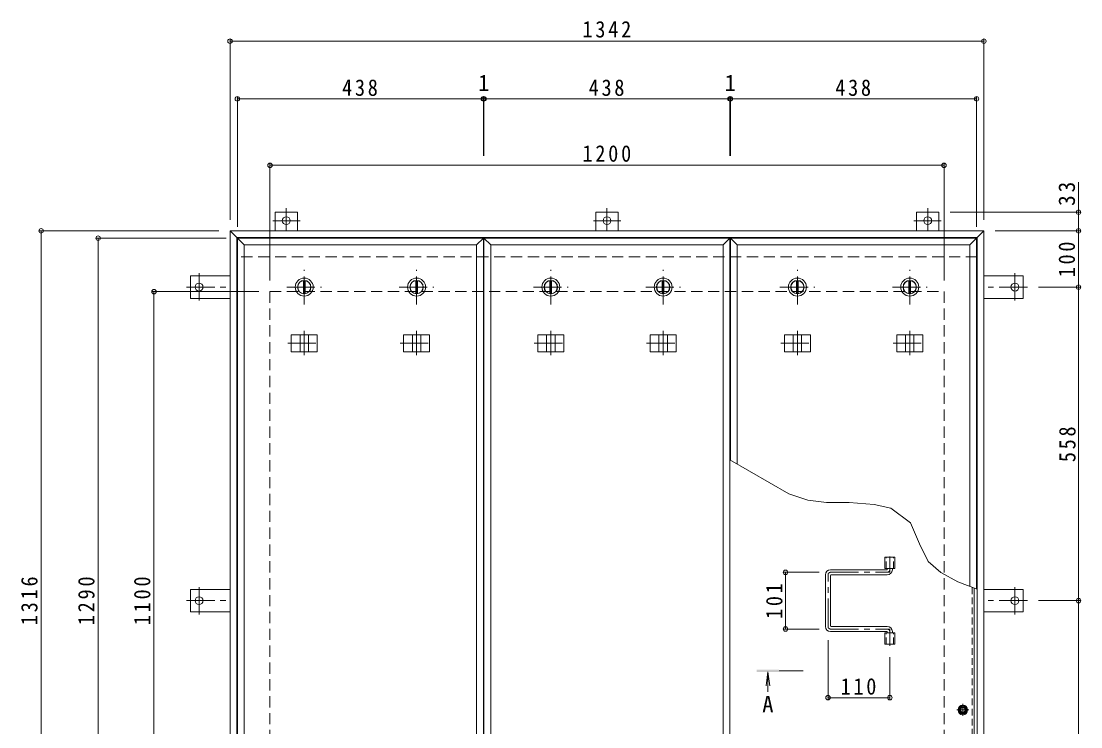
# Model space of a CAD drawing. Units: millimetres on the paper, enlarged 2 times, with parts at other scales. Extents: x -524 to 544, y -392 to 382.
# Drawn here: x -500.8 to -123.6, y 51.3 to 302.4 of the extents above; entities that cross this region are included whole.
import ezdxf
from ezdxf.enums import TextEntityAlignment as Align

# ---------------------------------------------------------------- set-up
doc = ezdxf.new("R2010")
doc.units = ezdxf.units.MM
doc.header["$LTSCALE"] = 2
doc.header["$PDMODE"] = 32
doc.header["$PDSIZE"] = 1.6
for name, pattern in [('CHAIN1', [8, 5, -1, 1, -1]), ('DASHED1', [1.8, 1.2, -0.6]), ('DASHED2', [3, 2, -1])]:
    doc.linetypes.add(name, pattern=pattern)
for name, color, linetype, lineweight in [('0-1_躯体', 2, 'DASHED2', 9), ('0-2_仕上', 4, 'Continuous', 9), ('0-3_建具', 4, 'Continuous', 9), ('0-5_寸法', 7, 'Continuous', 9), ('0-6_ハッチ', 6, 'Continuous', 9), ('0-7', 5, 'Continuous', 5), ('0-A', 3, 'CHAIN1', 9), ('0-B', 2, 'Continuous', 9), ('0-C', 2, 'Continuous', 9), ('0-E', 3, 'Continuous', 9), ('0-F', 7, 'Continuous', 9)]:
    doc.layers.add(name, color=color, linetype=linetype, lineweight=lineweight)
doc.styles.add('ＭＳ ゴシック', font='')
doc.styles.get('ＭＳ ゴシック').set_extended_font_data('MS Gothic')

msp = doc.modelspace()

# ---------------------------------------------------------------- linework, layer by layer
at = {"layer": '0-1_躯体'}
for p, q in [((-160.47, 218.585), (-424.07, 218.585)), ((-412.27, -13.815), (-412.27, 206.185)), ((-412.27, 206.185), (-172.27, 206.185)), ((-172.27, -13.815), (-172.27, 206.185))]:
    msp.add_line(p, q, dxfattribs=at)
at = {"layer": '0-2_仕上'}
for p, q in [((-423.87, 225.185), (-423.87, -32.815)), ((-338.67, 222.785), (-338.67, -30.415)), ((-336.27, 225.185), (-336.27, -32.815)), ((-336.07, 225.185), (-336.07, -32.815)), ((-250.87, 222.785), (-250.87, -30.415)), ((-248.47, 225.185), (-248.47, -32.815)), ((-248.27, 225.185), (-248.27, 146.222)), ((-245.87, 222.785), (-245.87, 144.837)), ((-163.07, 222.785), (-163.07, 101.268)), ((-160.67, 225.185), (-160.67, 100.339)), ((-234.98, 70.808), (-235.633, 65.851)), ((-234.98, 70.808), (-234.98, 63.688)), ((-234.98, 70.808), (-234.327, 65.851))]:
    msp.add_line(p, q, dxfattribs=at)
at = {"layer": '0-2_仕上', "color": 3}
for p, q in [((-193.3, 107.685), (-193.3, 111.685)), ((-193.3, 111.685), (-189.84, 111.685)), ((-189.84, 107.685), (-189.84, 111.685)), ((-193.3, 107.685), (-189.84, 107.685)), ((-193.3, 80.685), (-193.3, 84.685)), ((-193.3, 84.685), (-189.84, 84.685)), ((-189.84, 80.685), (-189.84, 84.685)), ((-193.3, 80.685), (-189.84, 80.685))]:
    msp.add_line(p, q, dxfattribs=at)
at = {"layer": '0-2_仕上', "color": 3, "linetype": 'DASHED1'}
for p, q in [((-192.84, 107.685), (-192.84, 111.685)), ((-190.3, 107.685), (-190.3, 111.685)), ((-192.84, 80.685), (-192.84, 84.685)), ((-190.3, 80.685), (-190.3, 84.685))]:
    msp.add_line(p, q, dxfattribs=at)
at = {"layer": '0-2_仕上', "linetype": 'CHAIN1'}
msp.add_line((-222.38, 71.208), (-230.98, 71.208), dxfattribs=at)
at = {"layer": '0-2_仕上'}
for points in [[(-421.47, 222.785), (-423.87, 225.185), (-336.27, 225.185)], [(-421.47, 222.785), (-421.47, -30.415), (-423.87, -32.815)], [(-421.47, 222.785), (-338.67, 222.785), (-336.27, 225.185)], [(-333.67, 222.785), (-336.07, 225.185), (-248.47, 225.185)], [(-333.67, 222.785), (-333.67, -30.415), (-336.07, -32.815)], [(-333.67, 222.785), (-250.87, 222.785), (-248.47, 225.185)], [(-245.87, 222.785), (-248.27, 225.185), (-160.67, 225.185)], [(-245.87, 222.785), (-163.07, 222.785), (-160.67, 225.185)]]:
    msp.add_lwpolyline(points, dxfattribs=at)
msp.add_solid([(-238.98, 70.808), (-238.98, 71.608), (-230.98, 70.808), (-230.98, 71.608)], dxfattribs=at)
at = {"layer": '0-3_建具', "color": 2}
for p, q in [((-426.47, 227.785), (-424.07, 225.385)), ((-426.47, -35.415), (-426.47, 227.785)), ((-158.07, 227.785), (-426.47, 227.785)), ((-158.07, 227.785), (-160.47, 225.385)), ((-158.07, -35.415), (-158.07, 227.785)), ((-424.07, -33.015), (-424.07, 225.385)), ((-160.47, 225.385), (-424.07, 225.385)), ((-160.47, -33.015), (-160.47, 225.385))]:
    msp.add_line(p, q, dxfattribs=at)
at = {"layer": '0-3_建具'}
for p, q in [((-404.687, 190.785), (-395.452, 190.785)), ((-404.687, 190.785), (-404.687, 184.785)), ((-401.57, 190.785), (-401.57, 184.785)), ((-398.57, 190.785), (-398.57, 184.785)), ((-395.452, 190.785), (-395.452, 184.785)), ((-364.687, 190.785), (-355.452, 190.785)), ((-364.687, 190.785), (-364.687, 184.785)), ((-361.57, 190.785), (-361.57, 184.785)), ((-358.57, 190.785), (-358.57, 184.785)), ((-355.452, 190.785), (-355.452, 184.785)), ((-316.887, 190.785), (-307.652, 190.785)), ((-316.887, 190.785), (-316.887, 184.785)), ((-313.77, 190.785), (-313.77, 184.785)), ((-310.77, 190.785), (-310.77, 184.785)), ((-307.652, 190.785), (-307.652, 184.785)), ((-276.887, 190.785), (-267.652, 190.785)), ((-276.887, 190.785), (-276.887, 184.785)), ((-273.77, 190.785), (-273.77, 184.785)), ((-270.77, 190.785), (-270.77, 184.785)), ((-267.652, 190.785), (-267.652, 184.785)), ((-229.087, 190.785), (-219.852, 190.785)), ((-229.087, 190.785), (-229.087, 184.785)), ((-225.97, 190.785), (-225.97, 184.785)), ((-222.97, 190.785), (-222.97, 184.785)), ((-219.852, 190.785), (-219.852, 184.785)), ((-189.087, 190.785), (-179.852, 190.785)), ((-189.087, 190.785), (-189.087, 184.785)), ((-185.97, 190.785), (-185.97, 184.785)), ((-182.97, 190.785), (-182.97, 184.785)), ((-179.852, 190.785), (-179.852, 184.785)), ((-404.687, 184.785), (-395.452, 184.785)), ((-364.687, 184.785), (-355.452, 184.785)), ((-316.887, 184.785), (-307.652, 184.785)), ((-276.887, 184.785), (-267.652, 184.785)), ((-229.087, 184.785), (-219.852, 184.785)), ((-189.087, 184.785), (-179.852, 184.785))]:
    msp.add_line(p, q, dxfattribs=at)
at = {"layer": '0-3_建具', "linetype": 'CHAIN1'}
for p, q in [((-400.07, 192.208), (-400.07, 183.56)), ((-360.07, 192.208), (-360.07, 183.56)), ((-312.27, 192.208), (-312.27, 183.56)), ((-272.27, 192.208), (-272.27, 183.56)), ((-224.47, 192.208), (-224.47, 183.56)), ((-184.47, 192.208), (-184.47, 183.56)), ((-405.951, 187.785), (-394.188, 187.785)), ((-365.951, 187.785), (-354.188, 187.785)), ((-318.151, 187.785), (-306.388, 187.785)), ((-278.151, 187.785), (-266.388, 187.785)), ((-230.351, 187.785), (-218.588, 187.785)), ((-190.351, 187.785), (-178.588, 187.785))]:
    msp.add_line(p, q, dxfattribs=at)
at = {"layer": '0-5_寸法'}
for p, q in [((-124.365, 234.425), (-124.365, 245.177)), ((-227.543, 134.256), (-248.47, 146.338))]:
    msp.add_line(p, q, dxfattribs=at)
for points in [[(-181.009, 116.358), (-184.173, 123.85), (-191.165, 129.095), (-197.159, 130.426), (-205.983, 131.092), (-214.057, 131.176), (-220.717, 131.925), (-227.543, 134.256)], [(-173.425, 106.221), (-177.939, 110.069), (-181.009, 116.358)], [(-160.47, 100.261), (-167.378, 102.936), (-173.425, 106.221)]]:
    msp.add_lwpolyline(points, dxfattribs=at)
at = {"layer": '0-6_ハッチ', "linetype": 'CHAIN1'}
for p, q in [((-191.57, 111.961), (-191.57, 106.285)), ((-212.668, 106.285), (-191.57, 106.285)), ((-213.57, 86.987), (-213.57, 105.383)), ((-212.668, 86.085), (-191.57, 86.085)), ((-191.57, 80.107), (-191.57, 86.085))]:
    msp.add_line(p, q, dxfattribs=at)
at = {"layer": '0-6_ハッチ'}
for p, q in [((-192.67, 107.185), (-212.67, 107.185)), ((-192.47, 107.385), (-192.47, 107.685)), ((-190.67, 107.185), (-190.67, 107.685)), ((-214.47, 86.985), (-214.47, 105.385)), ((-212.67, 87.185), (-212.67, 105.185)), ((-212.47, 105.385), (-192.47, 105.385)), ((-212.47, 86.985), (-192.47, 86.985)), ((-192.67, 85.185), (-212.67, 85.185)), ((-192.47, 84.985), (-192.47, 84.685)), ((-190.67, 85.185), (-190.67, 84.685))]:
    msp.add_line(p, q, dxfattribs=at)
for centre, radius, start, end in [((-212.67, 105.385), 1.8, 90, 180), ((-192.67, 107.385), 0.2, 270, 0), ((-192.47, 107.185), 1.8, 270, 0), ((-212.47, 105.185), 0.2, 90, 180), ((-212.67, 86.985), 1.8, 180, 270), ((-212.47, 87.185), 0.2, 180, 270), ((-192.47, 85.185), 1.8, 0, 90), ((-192.67, 84.985), 0.2, 0, 90)]:
    msp.add_arc(centre, radius, start, end, dxfattribs=at)
at = {"layer": '0-6_ハッチ', "linetype": 'CHAIN1'}
for centre, radius, start, end in [((-212.668, 105.383), 0.902, 90, 180), ((-192.47, 107.185), 0.9, 270.29569, 0), ((-212.668, 86.987), 0.902, 180, 270), ((-192.47, 85.185), 0.9, 0, 89.70431)]:
    msp.add_arc(centre, radius, start, end, dxfattribs=at)
at = {"layer": '0-7'}
for radius in [1, 0.838]:
    msp.add_circle((-165.57, 57.285), radius, dxfattribs=at)
at = {"layer": '0-A', "linetype": 'DASHED1'}
msp.add_line((-162.21, 100.935), (-162.21, -23.875), dxfattribs=at)
at = {"layer": '0-A', "linetype": 'Continuous'}
msp.add_line((-161.57, -24.515), (-161.57, 100.687), dxfattribs=at)
at = {"layer": '0-A'}
for p, q in [((-163.434, 57.285), (-167.705, 57.285)), ((-165.57, 55.149), (-165.57, 59.421))]:
    msp.add_line(p, q, dxfattribs=at)
at = {"layer": '0-B'}
for p, q in [((-167.07, 57.285), (-166.319, 58.585)), ((-166.319, 58.585), (-164.82, 58.585)), ((-164.07, 57.285), (-164.82, 58.585)), ((-164.07, 57.285), (-164.82, 55.985))]:
    msp.add_line(p, q, dxfattribs=at)
msp.add_lwpolyline([(-167.07, 57.285), (-166.319, 55.985), (-164.82, 55.985)], dxfattribs=at)
for radius in [1.7, 1.3]:
    msp.add_circle((-165.57, 57.285), radius, dxfattribs=at)
at = {"layer": '0-C', "linetype": 'CHAIN1'}
for p, q in [((-400.07, 201.585), (-400.07, 213.985)), ((-360.07, 201.585), (-360.07, 213.985)), ((-312.27, 201.585), (-312.27, 213.985)), ((-272.27, 201.585), (-272.27, 213.985)), ((-224.47, 201.585), (-224.47, 213.985)), ((-184.47, 201.585), (-184.47, 213.985)), ((-406.27, 207.785), (-393.87, 207.785)), ((-366.27, 207.785), (-353.87, 207.785)), ((-318.47, 207.785), (-306.07, 207.785)), ((-278.47, 207.785), (-266.07, 207.785)), ((-230.67, 207.785), (-218.27, 207.785)), ((-190.67, 207.785), (-178.27, 207.785))]:
    msp.add_line(p, q, dxfattribs=at)
at = {"layer": '0-C'}
for p, q in [((-400.37, 210.065), (-400.37, 205.504)), ((-399.77, 210.065), (-399.77, 205.504)), ((-360.37, 210.065), (-360.37, 205.504)), ((-359.77, 210.065), (-359.77, 205.504)), ((-312.57, 210.065), (-312.57, 205.504)), ((-311.97, 210.065), (-311.97, 205.504)), ((-272.57, 210.065), (-272.57, 205.504)), ((-271.97, 210.065), (-271.97, 205.504)), ((-224.77, 210.065), (-224.77, 205.504)), ((-224.17, 210.065), (-224.17, 205.504)), ((-184.77, 210.065), (-184.77, 205.504)), ((-184.17, 210.065), (-184.17, 205.504))]:
    msp.add_line(p, q, dxfattribs=at)
for centre, radius in [((-400.07, 207.785), 3.2), ((-400.07, 207.785), 2.4), ((-400.07, 207.785), 2.3), ((-360.07, 207.785), 3.2), ((-360.07, 207.785), 2.4), ((-360.07, 207.785), 2.3), ((-312.27, 207.785), 3.2), ((-312.27, 207.785), 2.4), ((-312.27, 207.785), 2.3), ((-272.27, 207.785), 3.2), ((-272.27, 207.785), 2.4), ((-272.27, 207.785), 2.3), ((-224.47, 207.785), 3.2), ((-224.47, 207.785), 2.4), ((-224.47, 207.785), 2.3), ((-184.47, 207.785), 3.2), ((-184.47, 207.785), 2.4), ((-184.47, 207.785), 2.3)]:
    msp.add_circle(centre, radius, dxfattribs=at)
at = {"layer": '0-E'}
for p, q in [((-410.47, 227.785), (-410.47, 234.425)), ((-402.47, 234.425), (-410.47, 234.425)), ((-402.47, 227.785), (-402.47, 234.425)), ((-296.27, 227.785), (-296.27, 234.425)), ((-288.27, 234.425), (-296.27, 234.425)), ((-288.27, 227.785), (-288.27, 234.425)), ((-182.07, 227.785), (-182.07, 234.425)), ((-182.07, 234.425), (-174.07, 234.425)), ((-174.07, 227.785), (-174.07, 234.425)), ((-426.47, 211.785), (-440.51, 211.785)), ((-440.51, 211.785), (-440.51, 203.785)), ((-158.07, 211.785), (-144.029, 211.785)), ((-144.029, 211.785), (-144.029, 203.785)), ((-426.47, 203.785), (-440.51, 203.785)), ((-158.07, 203.785), (-144.029, 203.785)), ((-440.51, 92.185), (-440.51, 100.185)), ((-426.47, 100.185), (-440.51, 100.185)), ((-158.07, 100.185), (-144.029, 100.185)), ((-144.029, 92.185), (-144.029, 100.185)), ((-426.47, 92.185), (-440.51, 92.185)), ((-158.07, 92.185), (-144.029, 92.185))]:
    msp.add_line(p, q, dxfattribs=at)
at = {"layer": '0-E', "linetype": 'CHAIN1'}
for p, q in [((-406.47, 235.856), (-406.47, 227.825)), ((-292.27, 235.856), (-292.27, 227.825)), ((-178.07, 235.856), (-178.07, 227.825)), ((-401.502, 231.425), (-411.279, 231.425)), ((-287.302, 231.425), (-297.079, 231.425)), ((-183.038, 231.425), (-173.26, 231.425)), ((-437.51, 212.753), (-437.51, 202.975)), ((-147.03, 212.753), (-147.03, 202.975)), ((-441.941, 207.785), (-426.47, 207.785)), ((-142.598, 207.785), (-158.07, 207.785)), ((-437.51, 91.217), (-437.51, 100.994)), ((-147.03, 91.217), (-147.03, 100.994)), ((-441.941, 96.185), (-426.47, 96.185)), ((-142.598, 96.185), (-158.07, 96.185))]:
    msp.add_line(p, q, dxfattribs=at)
at = {"layer": '0-E'}
for centre in [(-406.47, 231.425), (-292.27, 231.425), (-178.07, 231.425), (-437.51, 207.785), (-147.03, 207.785), (-437.51, 96.185), (-147.03, 96.185)]:
    msp.add_circle(centre, 1.4, dxfattribs=at)
at = {"layer": '0-F'}
for p, q in [((-426.47, 295.927), (-426.47, 231.785)), ((-426.47, 295.327), (-158.07, 295.327)), ((-158.07, 295.927), (-158.07, 231.785)), ((-423.87, 275.369), (-423.87, 229.185)), ((-423.87, 274.769), (-336.27, 274.769)), ((-336.27, 275.369), (-336.27, 254.459)), ((-336.27, 274.769), (-336.07, 274.769)), ((-336.07, 275.369), (-336.07, 254.459)), ((-336.07, 274.769), (-248.47, 274.769)), ((-248.47, 275.369), (-248.47, 254.459)), ((-248.47, 274.769), (-248.27, 274.769)), ((-248.27, 275.369), (-248.27, 254.459)), ((-248.27, 274.769), (-160.67, 274.769)), ((-160.67, 275.369), (-160.67, 229.185)), ((-412.27, 251.728), (-412.27, 210.185)), ((-412.27, 251.128), (-172.27, 251.128)), ((-172.27, 251.728), (-172.27, 210.185)), ((-123.765, 234.425), (-170.07, 234.425)), ((-124.365, 227.785), (-124.365, 234.425)), ((-494.35, 227.785), (-430.47, 227.785)), ((-493.75, 227.785), (-493.75, -35.415)), ((-123.765, 227.785), (-154.07, 227.785)), ((-124.365, 227.785), (-124.365, 207.785)), ((-474.061, 225.185), (-427.87, 225.185)), ((-473.461, -32.815), (-473.461, 225.185)), ((-123.765, 207.785), (-138.598, 207.785)), ((-124.365, 96.185), (-124.365, 207.785)), ((-454.171, 206.185), (-416.27, 206.185)), ((-453.571, -13.815), (-453.571, 206.185)), ((-229.315, 106.285), (-216.668, 106.285)), ((-228.715, 86.085), (-228.715, 106.285)), ((-123.765, 96.185), (-138.598, 96.185)), ((-124.365, -15.415), (-124.365, 96.185)), ((-229.315, 86.085), (-216.668, 86.085)), ((-213.57, 61.054), (-213.57, 82.085)), ((-191.57, 61.054), (-191.57, 76.107)), ((-191.57, 61.654), (-213.57, 61.654))]:
    msp.add_line(p, q, dxfattribs=at)
for p in [(-426.47, 295.327), (-158.07, 295.327), (-423.87, 274.769), (-336.27, 274.769), (-336.07, 274.769), (-248.47, 274.769), (-248.27, 274.769), (-160.67, 274.769), (-412.27, 251.128), (-172.27, 251.128), (-124.365, 234.425), (-493.75, 227.785), (-124.365, 227.785), (-473.461, 225.185), (-124.365, 207.785), (-453.571, 206.185), (-228.715, 106.285), (-124.365, 96.185), (-228.715, 86.085), (-213.57, 61.654), (-191.57, 61.654)]:
    msp.add_point(p, dxfattribs=at)

# ---------------------------------------------------------------- texts
at = {"layer": '0-5_寸法', "color": 2, "style": 'ＭＳ ゴシック'}
msp.add_text('A', height=5.865, dxfattribs=at).set_placement((-236.98, 54.669), align=Align.BOTTOM_LEFT)
at = {"layer": '0-F', "color": 2, "style": 'ＭＳ ゴシック'}
for p in [(-338.17, 275.769), (-250.37, 275.769)]:
    msp.add_text('1', height=5.865, dxfattribs=at).set_placement(p, align=Align.BOTTOM_LEFT)
at = {"layer": '0-F', "color": 2, "char_height": 5.865, "attachment_point": 7, "style": 'ＭＳ ゴシック'}
for s, insert in [('\\T1.28;\\W0.9;1342', (-301.02, 296.527)), ('\\T1.27;\\W0.9;438', (-386.57, 275.769)), ('\\T1.27;\\W0.9;438', (-298.77, 275.769)), ('\\T1.27;\\W0.9;438', (-210.97, 275.769)), ('\\T1.28;\\W0.9;1200', (-301.02, 252.328)), ('\\T1.27;\\W0.9;110', (-209.07, 62.654))]:
    msp.add_mtext(s, dxfattribs=dict(at, insert=insert))
at = {"layer": '0-F', "color": 2, "char_height": 5.865, "attachment_point": 7, "rotation": 90, "style": 'ＭＳ ゴシック'}
for s, insert in [('\\T1.27;\\W0.95;33', (-125.565, 236.677)), ('\\T1.27;\\W0.9;100', (-125.565, 211.285)), ('\\T1.27;\\W0.9;558', (-125.365, 145.485)), ('\\T1.28;\\W0.9;1316', (-494.95, 87.435)), ('\\T1.28;\\W0.9;1290', (-474.661, 87.435)), ('\\T1.28;\\W0.9;1100', (-454.771, 87.435)), ('\\T1.27;\\W0.9;101', (-229.715, 89.685))]:
    msp.add_mtext(s, dxfattribs=dict(at, insert=insert))

doc.saveas('drawing.dxf')
